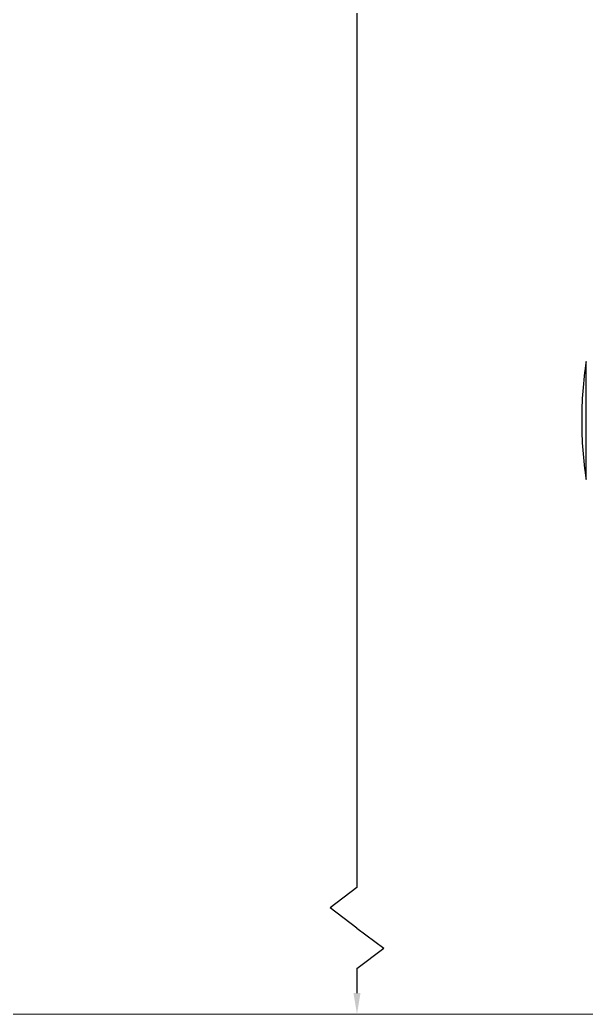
# Model space of a CAD drawing. Extents: x 4791 to 7950, y -233 to 2082.
# Drawn here: x 6370.6 to 6585.7, y 115 to 492.7 of the extents above; entities that cross this region are included whole.
import ezdxf

# ---------------------------------------------------------------- set-up
doc = ezdxf.new("R2010")
doc.units = 0
doc.header["$LTSCALE"] = 10
doc.header["$MEASUREMENT"] = 0
doc.layers.get('0').update_dxf_attribs({"linetype": 'CONTINUOUS'})
doc.layers.add('1', color=7, linetype='CONTINUOUS', true_color=0xffffff)
doc.layers.add('치수선', color=7, linetype='CONTINUOUS', lineweight=20)

msp = doc.modelspace()

# ---------------------------------------------------------------- linework, layer by layer
at = {"color": 5, "ltscale": 0.5}
for p, q in [((6498.65, 1004.97), (6498.65, 163.05)), ((6498.65, 163.05), (6488.44, 155.37)), ((6498.65, 147.7), (6488.44, 155.37)), ((6498.65, 147.7), (6508.87, 140.02)), ((6498.65, 132.35), (6508.87, 140.02)), ((6498.65, 132.35), (6498.65, 123))]:
    msp.add_line(p, q, dxfattribs=at)
msp.add_solid([(6497.32, 123), (6499.99, 123), (6498.65, 115)], dxfattribs=at)
at = {"layer": '1', "color": 7, "linetype": 'Continuous', "lineweight": -3}
msp.add_line((6585.67, 318.04), (6585.67, 362.84), dxfattribs=at)
for start, end in [(171.4696, 180), (180, 188.5304)]:
    msp.add_arc((6735, 340.44), 151, start, end, dxfattribs=at)
at = {"layer": '치수선'}
msp.add_line((6757.1, 115.03), (5277.26, 115.03), dxfattribs=at)

doc.saveas('drawing.dxf')
